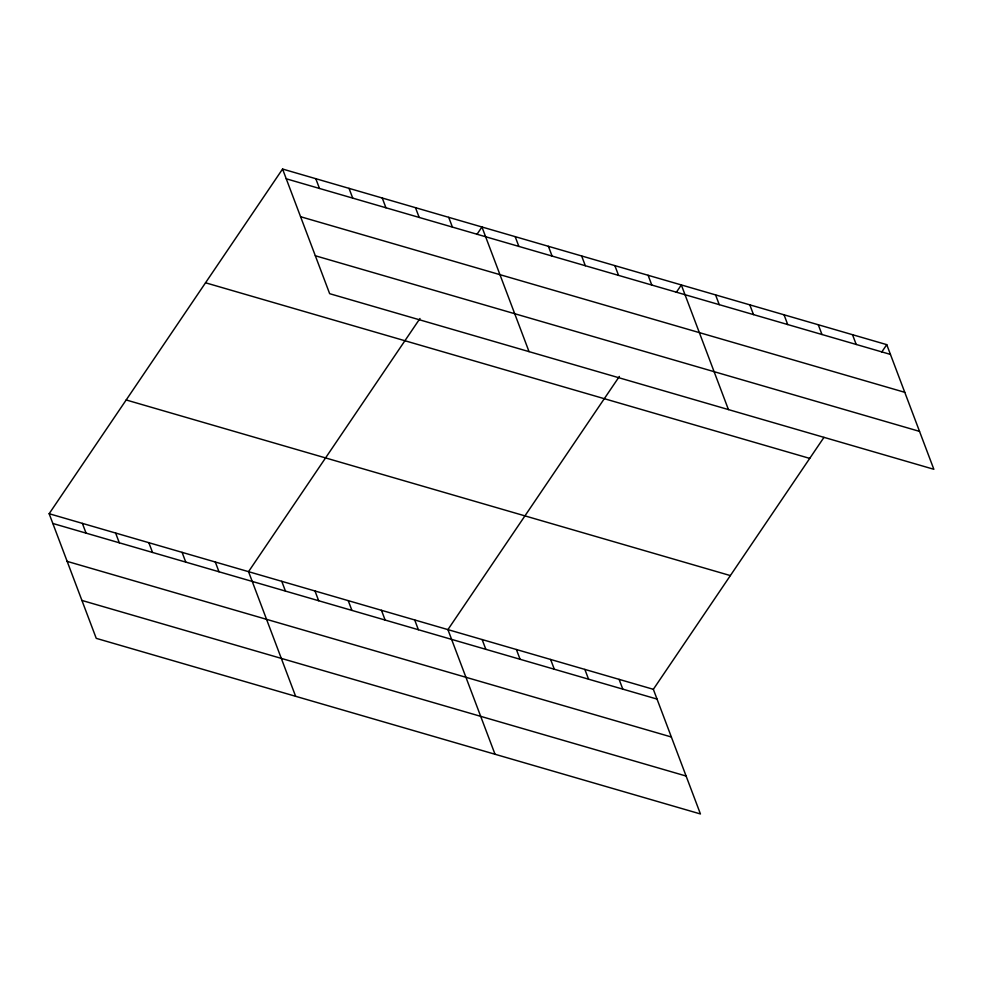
<?xml version="1.0" encoding="UTF-8"?>
<svg xmlns="http://www.w3.org/2000/svg" width="983" height="983" viewBox="0 0 983 983"><rect width="100%" height="100%" fill="white"/><g stroke="black" fill="none" stroke-linecap="round" stroke-linejoin="round"><path stroke-width="1.47" d="M49.15 513.716L653.339 689.316L700.437 813.961L96.248 638.348L49.15 513.716L282.563 169.039L886.752 344.652L933.85 469.284L329.661 293.684L282.563 169.039M419.987 318.48L248.539 571.664L295.625 696.296M476.927 234.409L481.94 226.999L529.038 351.631M619.376 376.428L447.916 629.611L495.014 754.244M676.304 292.369L681.33 284.947L728.428 409.579M653.339 689.316L823.963 437.374M881.726 352.074L886.752 344.652M286.25 178.795L890.438 354.408M300.577 216.715L904.765 392.315M315.334 255.764L919.523 431.377M205.533 282.785L809.734 458.397M126.18 399.97L730.369 575.583M52.836 523.472L657.025 699.085M67.163 561.379L671.352 736.992M81.921 600.441L686.109 776.042M852.519 334.699L856.205 344.455M818.274 324.746L821.972 334.503M784.041 314.793L787.727 324.562M749.808 304.853L753.494 314.609M715.563 294.9L719.249 304.656M648.104 275.289L651.79 285.045M614.866 265.631L618.553 275.387M581.641 255.973L585.327 265.729M548.403 246.315L552.09 256.072M515.178 236.657L518.864 246.414M448.715 217.341L452.401 227.098M619.106 679.376L622.792 689.132M415.49 207.671L419.176 217.44M584.86 669.423L588.559 679.179M382.252 198.013L385.938 207.782M550.627 659.47L554.314 669.226M349.026 188.355L352.713 198.111M516.394 649.517L520.081 659.274M315.789 178.697L319.475 188.453M482.149 639.564L485.835 649.321M414.691 619.954L418.377 629.71M381.453 610.296L385.139 620.052M348.228 600.638L351.914 610.394M314.99 590.98L318.676 600.736M281.765 581.322L285.451 591.078M215.302 562.006L218.988 571.762M182.076 552.348L185.762 562.104M148.838 542.69L152.525 552.446M115.613 533.032L119.299 542.788M82.375 523.374L86.062 533.13"/></g></svg>
